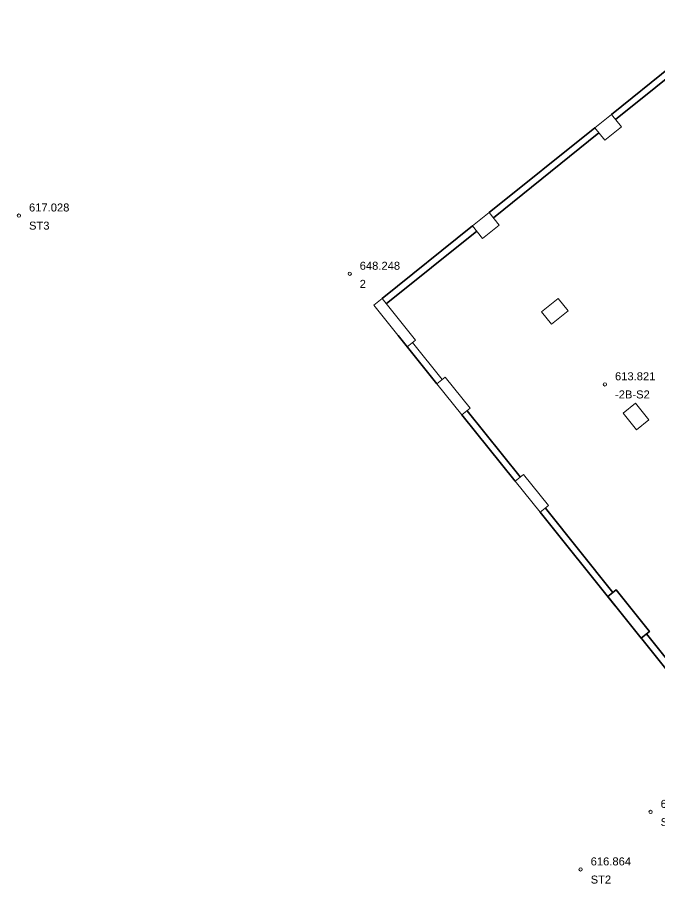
# Model space of a CAD drawing. Header units: metres. Extents: x 7511911 to 7512034, y 4692322 to 4692425.
# Drawn here: x 7511911.45 to 7511935.54, y 4692322.04 to 4692354.53 of the extents above; entities that cross this region are included whole.
import ezdxf

# ---------------------------------------------------------------- set-up
doc = ezdxf.new("R2010")
doc.units = ezdxf.units.M
for name, color, linetype, lineweight in [('Matjet', 210, 'Continuous', 0), ('matjet-total-stacion', 3, 'Continuous', 0), ('shytllat', 5, 'Continuous', 0)]:
    doc.layers.add(name, color=color, linetype=linetype, lineweight=lineweight)
doc.styles.get("Standard").update_dxf_attribs({"font": 'arial.ttf'})

# ---------------------------------------------------------------- blocks, each defined once
blk = doc.blocks.new('*U8', base_point=(7511923.914, 4692344.913, 648.248))
at = {"layer": 'Matjet', "linetype": 'ByBlock', "lineweight": -2}
blk.add_line((7511923.914, 4692344.913, 648.248), (7511923.914, 4692344.913, 648.248), dxfattribs=at)
blk.add_circle((7511923.914, 4692344.913, 648.248), 0.0625, dxfattribs=at)
at = {"layer": 'Matjet', "linetype": 'ByBlock', "char_height": 0.3}
for s, insert, attachment_point in [('648.248', (7511924.289, 4692345.213, 648.248), 4), ('2', (7511924.289, 4692344.685, 648.248), 1)]:
    blk.add_mtext(s, dxfattribs=dict(at, insert=insert, attachment_point=attachment_point))
blk = doc.blocks.new('*U27', base_point=(7511933.488, 4692340.768, 613.821))
at = {"layer": 'matjet-total-stacion', "linetype": 'ByBlock', "lineweight": -2}
blk.add_line((7511933.488, 4692340.768, 613.821), (7511933.488, 4692340.768, 613.821), dxfattribs=at)
blk.add_circle((7511933.488, 4692340.768, 613.821), 0.0625, dxfattribs=at)
at = {"layer": 'matjet-total-stacion', "linetype": 'ByBlock', "char_height": 0.3}
for s, insert, attachment_point in [('613.821', (7511933.863, 4692341.068, 613.821), 4), ('-2B-S2', (7511933.863, 4692340.54, 613.821), 1)]:
    blk.add_mtext(s, dxfattribs=dict(at, insert=insert, attachment_point=attachment_point))
blk = doc.blocks.new('*U43', base_point=(7511935.198, 4692324.733, 617.064))
at = {"layer": 'matjet-total-stacion', "linetype": 'ByBlock', "lineweight": -2}
blk.add_line((7511935.198, 4692324.733, 617.064), (7511935.198, 4692324.733, 617.064), dxfattribs=at)
blk.add_circle((7511935.198, 4692324.733, 617.064), 0.0625, dxfattribs=at)
at = {"layer": 'matjet-total-stacion', "linetype": 'ByBlock', "char_height": 0.3}
for s, insert, attachment_point in [('617.064', (7511935.573, 4692325.033, 617.064), 4), ('ST1', (7511935.573, 4692324.505, 617.064), 1)]:
    blk.add_mtext(s, dxfattribs=dict(at, insert=insert, attachment_point=attachment_point))
blk = doc.blocks.new('*U44', base_point=(7511932.575, 4692322.577, 616.864))
at = {"layer": 'matjet-total-stacion', "linetype": 'ByBlock', "lineweight": -2}
blk.add_line((7511932.575, 4692322.577, 616.864), (7511932.575, 4692322.577, 616.864), dxfattribs=at)
blk.add_circle((7511932.575, 4692322.577, 616.864), 0.0625, dxfattribs=at)
at = {"layer": 'matjet-total-stacion', "linetype": 'ByBlock', "char_height": 0.3}
for s, insert, attachment_point in [('616.864', (7511932.95, 4692322.877, 616.864), 4), ('ST2', (7511932.95, 4692322.349, 616.864), 1)]:
    blk.add_mtext(s, dxfattribs=dict(at, insert=insert, attachment_point=attachment_point))
blk = doc.blocks.new('*U45', base_point=(7511911.512, 4692347.098, 617.028))
at = {"layer": 'matjet-total-stacion', "linetype": 'ByBlock', "lineweight": -2}
blk.add_line((7511911.512, 4692347.098, 617.028), (7511911.512, 4692347.098, 617.028), dxfattribs=at)
blk.add_circle((7511911.512, 4692347.098, 617.028), 0.0625, dxfattribs=at)
at = {"layer": 'matjet-total-stacion', "linetype": 'ByBlock', "char_height": 0.3}
for s, insert, attachment_point in [('617.028', (7511911.887, 4692347.398, 617.028), 4), ('ST3', (7511911.887, 4692346.87, 617.028), 1)]:
    blk.add_mtext(s, dxfattribs=dict(at, insert=insert, attachment_point=attachment_point))

msp = doc.modelspace()

# ---------------------------------------------------------------- linework, layer by layer
at = {"layer": 'shytllat', "color": 8, "linetype": 'Continuous', "lineweight": 35, "flags": 128}
for points in [[(7511938.25951, 4692354.53066), (7511933.7296, 4692350.89238)], [(7511933.88615, 4692350.69747), (7511938.41606, 4692354.33575)], [(7511933.10587, 4692350.39142), (7511929.14518, 4692347.21033)], [(7511929.30173, 4692347.01541), (7511933.26242, 4692350.19651)], [(7511928.52145, 4692346.70937), (7511925.13002, 4692343.98548)], [(7511925.28657, 4692343.79057), (7511928.678, 4692346.51445)], [(7511925.72684, 4692342.60501), (7511927.18515, 4692340.78931)], [(7511928.12378, 4692339.61928), (7511930.11666, 4692337.13933)], [(7511930.3116, 4692337.2959), (7511928.31937, 4692339.77637)], [(7511931.05598, 4692335.96985), (7511933.87468, 4692332.46038)], [(7511933.78779, 4692332.9678), (7511931.2509, 4692336.1264)], [(7511934.81398, 4692331.29088), (7511937.62365, 4692327.79265), (7511937.81856, 4692327.9492), (7511935.04019, 4692331.40847)]]:
    msp.add_lwpolyline(points, dxfattribs=at)
at = {"layer": 'shytllat', "color": 8, "flags": 128}
for points in [[(7511933.10587, 4692350.39142), (7511933.7296, 4692350.89238), (7511934.10532, 4692350.42458), (7511933.48159, 4692349.92362)], [(7511929.5209, 4692346.74253), (7511929.14518, 4692347.21033), (7511928.52145, 4692346.70937), (7511928.89717, 4692346.24157)], [(7511926.07056, 4692342.17568), (7511926.38242, 4692342.42616), (7511925.13002, 4692343.98548), (7511924.81816, 4692343.735)], [(7511931.73067, 4692343.99121), (7511932.10639, 4692343.52342), (7511931.48266, 4692343.02246), (7511931.10694, 4692343.49025)], [(7511928.12378, 4692339.61928), (7511927.18448, 4692340.78877), (7511927.49634, 4692341.03925), (7511928.43564, 4692339.86976)], [(7511934.66467, 4692339.06063), (7511934.16371, 4692339.68436), (7511934.63151, 4692340.06008), (7511935.13247, 4692339.43635)], [(7511930.11666, 4692337.13933), (7511930.42787, 4692337.38929), (7511931.36717, 4692336.21979), (7511931.05531, 4692335.96931)], [(7511933.5922, 4692332.81071), (7511933.90406, 4692333.06119), (7511935.15646, 4692331.50186), (7511934.8446, 4692331.25138)]]:
    msp.add_lwpolyline(points, close=True, dxfattribs=at)
msp.add_lwpolyline([(7511926.26615, 4692342.33277), (7511927.38007, 4692340.94586)], dxfattribs=at)
at = {"layer": 'shytllat', "color": 8, "linetype": 'Continuous', "lineweight": 35, "flags": 128}
msp.add_lwpolyline([(7511934.8446, 4692331.25138), (7511935.15646, 4692331.50186), (7511933.90406, 4692333.06119), (7511933.5922, 4692332.81071)], close=True, dxfattribs=at)

# ---------------------------------------------------------------- block references
at = {"layer": 'Matjet', "color": 1}
msp.add_blockref('*U8', (7511923.914, 4692344.913, 648.2478), dxfattribs=at)
at = {"layer": 'matjet-total-stacion', "color": 1}
for name, p in [('*U45', (7511911.512, 4692347.098, 617.028)), ('*U27', (7511933.488, 4692340.768, 613.821)), ('*U43', (7511935.198, 4692324.733, 617.064)), ('*U44', (7511932.575, 4692322.577, 616.864))]:
    msp.add_blockref(name, p, dxfattribs=at)

doc.saveas('drawing.dxf')
